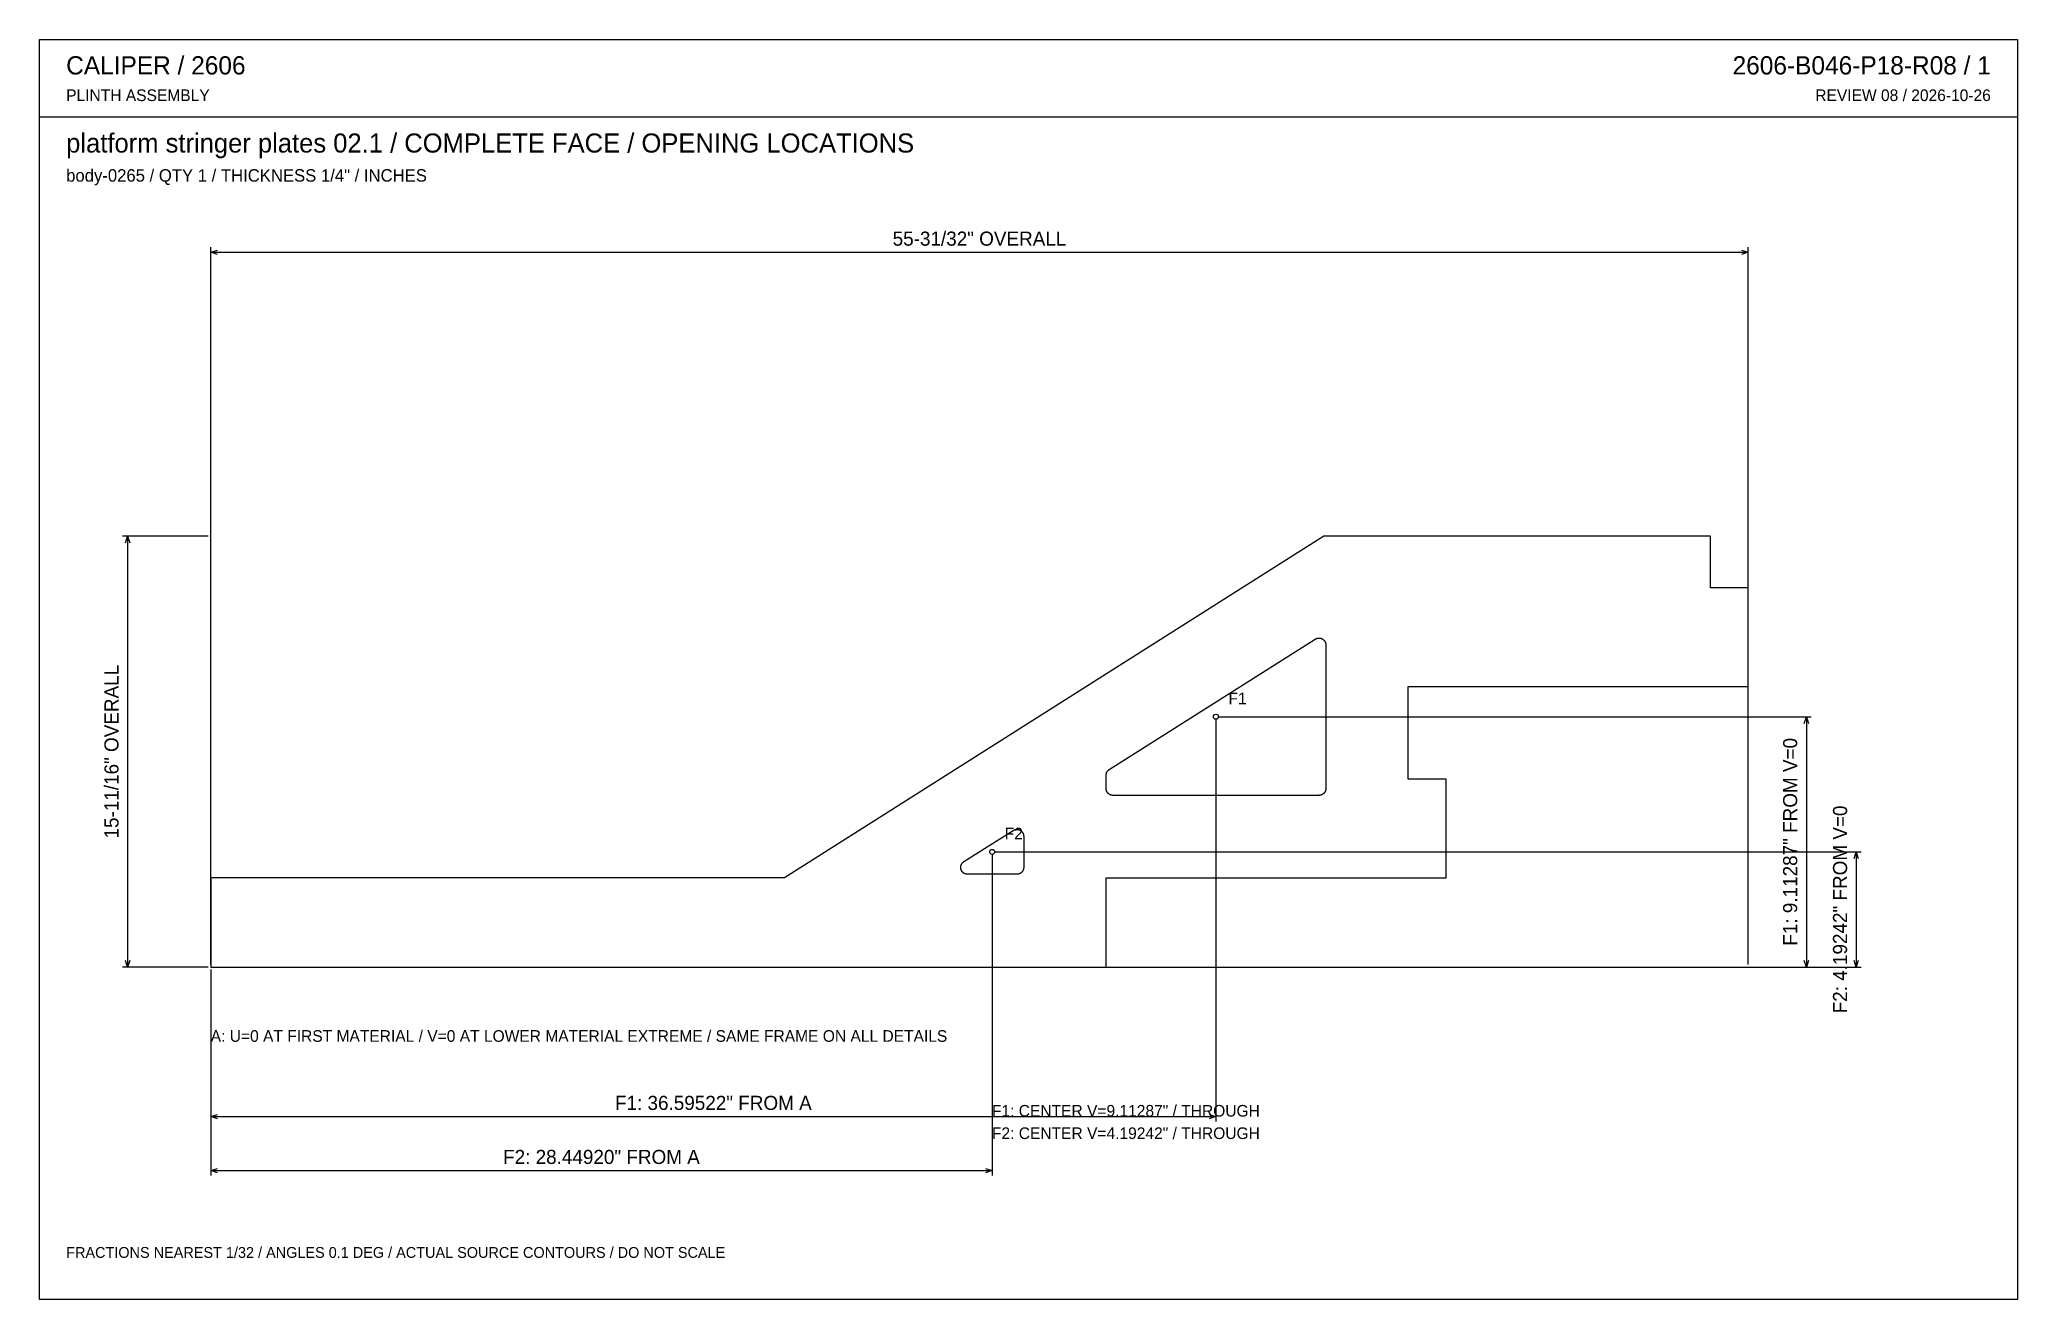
# Model space of a CAD drawing. Header units: inches. Extents: x 0.5 to 33.5, y 0.5 to 21.5.
import ezdxf
from ezdxf.enums import TextEntityAlignment as Align

# ---------------------------------------------------------------- set-up
doc = ezdxf.new("R2010")
doc.units = ezdxf.units.IN
doc.header["$MEASUREMENT"] = 0

msp = doc.modelspace()

# ---------------------------------------------------------------- linework, layer by layer
at = {"layer": 'ANNOTATION'}
for p, q in [((3.333, 6.069), (3.333, 18.056)), ((3.333, 17.972), (3.444, 18.007)), ((3.333, 17.972), (29.028, 17.972)), ((3.444, 17.938), (3.333, 17.972)), ((28.917, 18.007), (29.028, 17.972)), ((29.028, 17.972), (28.917, 17.938)), ((29.028, 6.069), (29.028, 18.056)), ((3.292, 13.227), (1.861, 13.227)), ((1.91, 13.116), (1.944, 13.227)), ((1.944, 13.227), (1.944, 6.028)), ((1.944, 13.227), (1.979, 13.116)), ((20.133, 10.17), (20.133, 3.444)), ((20.175, 10.211), (30.083, 10.211)), ((29.965, 10.1), (30, 10.211)), ((30, 10.211), (30, 6.028)), ((30, 10.211), (30.035, 10.1)), ((16.435, 7.952), (30.917, 7.952)), ((30.799, 7.841), (30.833, 7.952)), ((30.833, 7.952), (30.833, 6.028)), ((30.833, 7.952), (30.868, 7.841)), ((16.394, 7.911), (16.394, 2.542)), ((3.292, 6.028), (1.861, 6.028)), ((1.944, 6.028), (1.91, 6.139)), ((1.979, 6.139), (1.944, 6.028)), ((3.333, 5.986), (3.333, 3.444)), ((3.333, 5.986), (3.333, 2.542)), ((16.435, 6.028), (30.917, 6.028)), ((20.175, 6.028), (30.083, 6.028)), ((30, 6.028), (29.965, 6.139)), ((30.035, 6.139), (30, 6.028)), ((30.833, 6.028), (30.799, 6.139)), ((30.868, 6.139), (30.833, 6.028)), ((3.333, 3.528), (3.444, 3.562)), ((3.333, 3.528), (20.133, 3.528)), ((3.444, 3.493), (3.333, 3.528)), ((20.022, 3.562), (20.133, 3.528)), ((20.133, 3.528), (20.022, 3.493)), ((3.333, 2.625), (3.444, 2.66)), ((16.282, 2.66), (16.394, 2.625)), ((3.333, 2.625), (16.394, 2.625)), ((3.444, 2.59), (3.333, 2.625)), ((16.394, 2.625), (16.282, 2.59))]:
    msp.add_line(p, q, dxfattribs=at)
for centre in [(20.133, 10.211), (16.394, 7.952)]:
    msp.add_circle(centre, 0.0417, dxfattribs=at)
at = {"layer": 'OUTLINE'}
for p, q in [((0.472, 21.528), (33.528, 21.528)), ((0.472, 0.472), (0.472, 21.528)), ((33.528, 21.528), (33.528, 0.472)), ((0.472, 20.236), (33.528, 20.236)), ((21.934, 13.227), (12.922, 7.52)), ((28.397, 13.227), (21.934, 13.227)), ((28.397, 12.366), (28.397, 13.227)), ((29.028, 12.366), (28.397, 12.366)), ((29.028, 10.718), (29.028, 12.366)), ((18.35, 9.327), (21.793, 11.508)), ((21.793, 11.508), (21.797, 11.51)), ((21.797, 11.51), (21.8, 11.512)), ((21.8, 11.512), (21.803, 11.513)), ((21.803, 11.513), (21.807, 11.515)), ((21.807, 11.515), (21.81, 11.517)), ((21.81, 11.517), (21.814, 11.518)), ((21.814, 11.518), (21.817, 11.519)), ((21.817, 11.519), (21.821, 11.52)), ((21.821, 11.52), (21.825, 11.522)), ((21.825, 11.522), (21.828, 11.522)), ((21.828, 11.522), (21.832, 11.523)), ((21.832, 11.523), (21.836, 11.524)), ((21.836, 11.524), (21.84, 11.525)), ((21.84, 11.525), (21.844, 11.525)), ((21.844, 11.525), (21.847, 11.525)), ((21.847, 11.525), (21.851, 11.525)), ((21.851, 11.525), (21.855, 11.526)), ((21.855, 11.526), (21.859, 11.525)), ((21.859, 11.525), (21.863, 11.525)), ((21.863, 11.525), (21.867, 11.525)), ((21.867, 11.525), (21.87, 11.524)), ((21.87, 11.524), (21.874, 11.524)), ((21.874, 11.524), (21.878, 11.523)), ((21.878, 11.523), (21.882, 11.522)), ((21.882, 11.522), (21.885, 11.521)), ((21.885, 11.521), (21.889, 11.52)), ((21.889, 11.52), (21.893, 11.519)), ((21.893, 11.519), (21.896, 11.518)), ((21.896, 11.518), (21.9, 11.516)), ((21.9, 11.516), (21.903, 11.515)), ((21.903, 11.515), (21.907, 11.513)), ((21.907, 11.513), (21.91, 11.511)), ((21.91, 11.511), (21.913, 11.509)), ((21.913, 11.509), (21.917, 11.507)), ((21.917, 11.507), (21.92, 11.505)), ((21.92, 11.505), (21.923, 11.503)), ((21.923, 11.503), (21.926, 11.501)), ((21.926, 11.501), (21.929, 11.498)), ((21.929, 11.498), (21.932, 11.496)), ((21.932, 11.496), (21.935, 11.493)), ((21.935, 11.493), (21.937, 11.49)), ((21.937, 11.49), (21.94, 11.488)), ((21.94, 11.488), (21.942, 11.485)), ((21.942, 11.485), (21.945, 11.482)), ((21.945, 11.482), (21.947, 11.479)), ((21.947, 11.479), (21.949, 11.476)), ((21.949, 11.476), (21.952, 11.472)), ((21.952, 11.472), (21.954, 11.469)), ((21.954, 11.469), (21.955, 11.466)), ((21.955, 11.466), (21.957, 11.462)), ((21.957, 11.462), (21.959, 11.459)), ((21.959, 11.459), (21.96, 11.455)), ((21.96, 11.455), (21.962, 11.452)), ((21.962, 11.452), (21.963, 11.448)), ((21.963, 11.448), (21.964, 11.445)), ((21.964, 11.445), (21.965, 11.441)), ((21.965, 11.441), (21.966, 11.437)), ((21.966, 11.437), (21.967, 11.434)), ((21.967, 11.434), (21.968, 11.43)), ((21.968, 11.43), (21.969, 11.426)), ((21.969, 11.426), (21.969, 11.422)), ((21.969, 11.422), (21.969, 11.418)), ((21.969, 11.418), (21.969, 11.415)), ((21.969, 11.415), (21.97, 11.411)), ((21.97, 11.411), (21.97, 9.012)), ((23.347, 9.168), (23.347, 10.718)), ((23.347, 10.718), (29.028, 10.718)), ((18.3, 9.257), (18.301, 9.259)), ((18.3, 9.255), (18.3, 9.257)), ((18.301, 9.261), (18.302, 9.262)), ((18.301, 9.259), (18.301, 9.261)), ((18.302, 9.264), (18.303, 9.266)), ((18.302, 9.262), (18.302, 9.264)), ((18.303, 9.268), (18.304, 9.269)), ((18.303, 9.266), (18.303, 9.268)), ((18.304, 9.271), (18.305, 9.273)), ((18.304, 9.269), (18.304, 9.271)), ((18.305, 9.273), (18.306, 9.274)), ((18.306, 9.276), (18.307, 9.278)), ((18.306, 9.274), (18.306, 9.276)), ((18.307, 9.278), (18.308, 9.279)), ((18.308, 9.279), (18.309, 9.281)), ((18.309, 9.283), (18.31, 9.284)), ((18.309, 9.281), (18.309, 9.283)), ((18.31, 9.284), (18.311, 9.286)), ((18.311, 9.286), (18.312, 9.287)), ((18.312, 9.287), (18.313, 9.289)), ((18.313, 9.289), (18.314, 9.29)), ((18.314, 9.29), (18.315, 9.292)), ((18.315, 9.292), (18.316, 9.293)), ((18.316, 9.293), (18.317, 9.295)), ((18.317, 9.295), (18.318, 9.296)), ((18.318, 9.296), (18.319, 9.298)), ((18.319, 9.298), (18.32, 9.299)), ((18.32, 9.299), (18.321, 9.301)), ((18.321, 9.301), (18.322, 9.302)), ((18.322, 9.302), (18.323, 9.304)), ((18.323, 9.304), (18.324, 9.305)), ((18.324, 9.305), (18.326, 9.306)), ((18.326, 9.306), (18.327, 9.308)), ((18.327, 9.308), (18.328, 9.309)), ((18.328, 9.309), (18.329, 9.31)), ((18.329, 9.31), (18.331, 9.312)), ((18.331, 9.312), (18.332, 9.313)), ((18.332, 9.313), (18.333, 9.314)), ((18.333, 9.314), (18.335, 9.315)), ((18.335, 9.315), (18.336, 9.317)), ((18.336, 9.317), (18.337, 9.318)), ((18.337, 9.318), (18.339, 9.319)), ((18.339, 9.319), (18.34, 9.32)), ((18.34, 9.32), (18.341, 9.321)), ((18.341, 9.321), (18.343, 9.322)), ((18.343, 9.322), (18.344, 9.323)), ((18.344, 9.323), (18.346, 9.324)), ((18.346, 9.324), (18.347, 9.325)), ((18.347, 9.325), (18.349, 9.326)), ((18.349, 9.326), (18.35, 9.327)), ((18.297, 9.241), (18.298, 9.243)), ((18.297, 9.239), (18.297, 9.241)), ((18.297, 9.238), (18.297, 9.239)), ((18.297, 9.236), (18.297, 9.238)), ((18.297, 9.234), (18.297, 9.236)), ((18.297, 9.232), (18.297, 9.234)), ((18.297, 9.23), (18.297, 9.232)), ((18.297, 9.012), (18.297, 9.23)), ((18.297, 9.009), (18.297, 9.012)), ((18.297, 9.006), (18.297, 9.009)), ((18.297, 9.003), (18.297, 9.006)), ((18.297, 9.001), (18.297, 9.003)), ((18.298, 8.998), (18.297, 9.001)), ((18.298, 9.248), (18.299, 9.25)), ((18.298, 9.247), (18.298, 9.248)), ((18.298, 9.245), (18.298, 9.247)), ((18.298, 9.243), (18.298, 9.245)), ((18.298, 8.995), (18.298, 8.998)), ((18.299, 8.992), (18.298, 8.995)), ((18.299, 9.254), (18.3, 9.255)), ((18.299, 9.252), (18.299, 9.254)), ((18.299, 9.25), (18.299, 9.252)), ((18.299, 8.989), (18.299, 8.992)), ((18.3, 8.987), (18.299, 8.989)), ((18.3, 8.984), (18.3, 8.987)), ((18.301, 8.981), (18.3, 8.984)), ((18.302, 8.978), (18.301, 8.981)), ((18.303, 8.976), (18.302, 8.978)), ((18.304, 8.973), (18.303, 8.976)), ((18.305, 8.97), (18.304, 8.973)), ((18.306, 8.968), (18.305, 8.97)), ((18.307, 8.965), (18.306, 8.968)), ((18.308, 8.963), (18.307, 8.965)), ((18.309, 8.96), (18.308, 8.963)), ((18.31, 8.958), (18.309, 8.96)), ((18.312, 8.955), (18.31, 8.958)), ((18.313, 8.953), (18.312, 8.955)), ((18.315, 8.95), (18.313, 8.953)), ((18.316, 8.948), (18.315, 8.95)), ((18.318, 8.946), (18.316, 8.948)), ((18.32, 8.943), (18.318, 8.946)), ((18.321, 8.941), (18.32, 8.943)), ((18.323, 8.939), (18.321, 8.941)), ((18.325, 8.937), (18.323, 8.939)), ((18.327, 8.935), (18.325, 8.937)), ((18.329, 8.933), (18.327, 8.935)), ((18.331, 8.931), (18.329, 8.933)), ((18.333, 8.929), (18.331, 8.931)), ((18.335, 8.927), (18.333, 8.929)), ((18.337, 8.925), (18.335, 8.927)), ((21.932, 8.927), (21.93, 8.925)), ((21.934, 8.929), (21.932, 8.927)), ((21.936, 8.931), (21.934, 8.929)), ((21.938, 8.933), (21.936, 8.931)), ((21.94, 8.935), (21.938, 8.933)), ((21.942, 8.937), (21.94, 8.935)), ((21.943, 8.939), (21.942, 8.937)), ((21.945, 8.941), (21.943, 8.939)), ((21.947, 8.943), (21.945, 8.941)), ((21.949, 8.946), (21.947, 8.943)), ((21.95, 8.948), (21.949, 8.946)), ((21.952, 8.95), (21.95, 8.948)), ((21.953, 8.953), (21.952, 8.95)), ((21.955, 8.955), (21.953, 8.953)), ((21.956, 8.958), (21.955, 8.955)), ((21.957, 8.96), (21.956, 8.958)), ((21.959, 8.963), (21.957, 8.96)), ((21.96, 8.965), (21.959, 8.963)), ((21.961, 8.968), (21.96, 8.965)), ((21.962, 8.97), (21.961, 8.968)), ((21.963, 8.973), (21.962, 8.97)), ((21.964, 8.976), (21.963, 8.973)), ((21.965, 8.978), (21.964, 8.976)), ((21.966, 8.984), (21.965, 8.981)), ((21.965, 8.981), (21.965, 8.978)), ((21.967, 8.987), (21.966, 8.984)), ((21.968, 8.992), (21.967, 8.989)), ((21.967, 8.989), (21.967, 8.987)), ((21.969, 8.998), (21.968, 8.995)), ((21.968, 8.995), (21.968, 8.992)), ((21.97, 9.012), (21.969, 9.009)), ((21.969, 9.009), (21.969, 9.006)), ((21.969, 9.006), (21.969, 9.003)), ((21.969, 9.003), (21.969, 9.001)), ((21.969, 9.001), (21.969, 8.998)), ((23.978, 9.168), (23.347, 9.168)), ((23.978, 7.52), (23.978, 9.168)), ((18.339, 8.923), (18.337, 8.925)), ((18.341, 8.921), (18.339, 8.923)), ((18.343, 8.92), (18.341, 8.921)), ((18.346, 8.918), (18.343, 8.92)), ((18.348, 8.916), (18.346, 8.918)), ((18.35, 8.915), (18.348, 8.916)), ((18.353, 8.913), (18.35, 8.915)), ((18.355, 8.912), (18.353, 8.913)), ((18.358, 8.911), (18.355, 8.912)), ((18.36, 8.909), (18.358, 8.911)), ((18.363, 8.908), (18.36, 8.909)), ((18.365, 8.907), (18.363, 8.908)), ((18.368, 8.906), (18.365, 8.907)), ((18.37, 8.905), (18.368, 8.906)), ((18.373, 8.904), (18.37, 8.905)), ((18.376, 8.903), (18.373, 8.904)), ((18.378, 8.902), (18.376, 8.903)), ((18.381, 8.901), (18.378, 8.902)), ((18.384, 8.9), (18.381, 8.901)), ((18.387, 8.9), (18.384, 8.9)), ((18.389, 8.899), (18.387, 8.9)), ((18.392, 8.899), (18.389, 8.899)), ((18.395, 8.898), (18.392, 8.899)), ((18.398, 8.898), (18.395, 8.898)), ((18.4, 8.898), (18.398, 8.898)), ((18.403, 8.897), (18.4, 8.898)), ((18.406, 8.897), (18.403, 8.897)), ((18.409, 8.897), (18.406, 8.897)), ((18.412, 8.897), (18.409, 8.897)), ((21.855, 8.897), (18.412, 8.897)), ((21.858, 8.897), (21.855, 8.897)), ((21.86, 8.897), (21.858, 8.897)), ((21.863, 8.897), (21.86, 8.897)), ((21.866, 8.898), (21.863, 8.897)), ((21.869, 8.898), (21.866, 8.898)), ((21.872, 8.898), (21.869, 8.898)), ((21.874, 8.899), (21.872, 8.898)), ((21.877, 8.899), (21.874, 8.899)), ((21.88, 8.9), (21.877, 8.899)), ((21.883, 8.9), (21.88, 8.9)), ((21.885, 8.901), (21.883, 8.9)), ((21.888, 8.902), (21.885, 8.901)), ((21.891, 8.903), (21.888, 8.902)), ((21.893, 8.904), (21.891, 8.903)), ((21.896, 8.905), (21.893, 8.904)), ((21.899, 8.906), (21.896, 8.905)), ((21.901, 8.907), (21.899, 8.906)), ((21.904, 8.908), (21.901, 8.907)), ((21.906, 8.909), (21.904, 8.908)), ((21.909, 8.911), (21.906, 8.909)), ((21.911, 8.912), (21.909, 8.911)), ((21.914, 8.913), (21.911, 8.912)), ((21.916, 8.915), (21.914, 8.913)), ((21.919, 8.916), (21.916, 8.915)), ((21.921, 8.918), (21.919, 8.916)), ((21.923, 8.92), (21.921, 8.918)), ((21.925, 8.921), (21.923, 8.92)), ((21.928, 8.923), (21.925, 8.921)), ((21.93, 8.925), (21.928, 8.923)), ((15.921, 7.789), (16.744, 8.31)), ((16.744, 8.31), (16.747, 8.312)), ((16.747, 8.312), (16.75, 8.314)), ((16.75, 8.314), (16.754, 8.316)), ((16.754, 8.316), (16.757, 8.317)), ((16.757, 8.317), (16.76, 8.319)), ((16.76, 8.319), (16.764, 8.32)), ((16.764, 8.32), (16.768, 8.321)), ((16.768, 8.321), (16.771, 8.323)), ((16.771, 8.323), (16.775, 8.324)), ((16.775, 8.324), (16.779, 8.325)), ((16.779, 8.325), (16.782, 8.325)), ((16.782, 8.325), (16.786, 8.326)), ((16.786, 8.326), (16.79, 8.327)), ((16.79, 8.327), (16.794, 8.327)), ((16.794, 8.327), (16.798, 8.327)), ((16.798, 8.327), (16.801, 8.328)), ((16.801, 8.328), (16.805, 8.328)), ((16.805, 8.328), (16.809, 8.328)), ((16.809, 8.328), (16.813, 8.327)), ((16.813, 8.327), (16.817, 8.327)), ((16.817, 8.327), (16.821, 8.327)), ((16.821, 8.327), (16.824, 8.326)), ((16.824, 8.326), (16.828, 8.325)), ((16.828, 8.325), (16.832, 8.324)), ((16.832, 8.324), (16.836, 8.324)), ((16.836, 8.324), (16.839, 8.322)), ((16.839, 8.322), (16.843, 8.321)), ((16.843, 8.321), (16.846, 8.32)), ((16.846, 8.32), (16.85, 8.318)), ((16.85, 8.318), (16.853, 8.317)), ((16.853, 8.317), (16.857, 8.315)), ((16.857, 8.315), (16.86, 8.313)), ((16.86, 8.313), (16.864, 8.312)), ((16.864, 8.312), (16.867, 8.31)), ((16.867, 8.31), (16.87, 8.307)), ((16.87, 8.307), (16.873, 8.305)), ((16.873, 8.305), (16.876, 8.303)), ((16.876, 8.303), (16.879, 8.3)), ((16.879, 8.3), (16.882, 8.298)), ((16.882, 8.298), (16.885, 8.295)), ((16.885, 8.295), (16.888, 8.293)), ((16.888, 8.293), (16.89, 8.29)), ((16.89, 8.29), (16.893, 8.287)), ((16.893, 8.287), (16.895, 8.284)), ((16.895, 8.284), (16.897, 8.281)), ((16.897, 8.281), (16.9, 8.278)), ((16.9, 8.278), (16.902, 8.275)), ((16.902, 8.275), (16.904, 8.271)), ((16.904, 8.271), (16.906, 8.268)), ((16.906, 8.268), (16.907, 8.265)), ((16.907, 8.265), (16.909, 8.261)), ((16.909, 8.261), (16.911, 8.258)), ((16.911, 8.258), (16.912, 8.254)), ((16.912, 8.254), (16.913, 8.25)), ((16.913, 8.25), (16.915, 8.247)), ((16.915, 8.247), (16.916, 8.243)), ((16.916, 8.243), (16.917, 8.239)), ((16.917, 8.239), (16.917, 8.236)), ((16.917, 8.236), (16.918, 8.232)), ((16.918, 8.232), (16.919, 8.228)), ((16.919, 8.228), (16.919, 8.224)), ((16.919, 8.224), (16.919, 8.221)), ((16.919, 8.221), (16.92, 8.217)), ((16.92, 8.217), (16.92, 8.213)), ((16.92, 8.213), (16.92, 7.692)), ((15.868, 7.706), (15.869, 7.708)), ((15.868, 7.705), (15.868, 7.706)), ((15.868, 7.703), (15.868, 7.705)), ((15.868, 7.701), (15.868, 7.703)), ((15.868, 7.699), (15.868, 7.701)), ((15.868, 7.697), (15.868, 7.699)), ((15.868, 7.696), (15.868, 7.697)), ((15.868, 7.694), (15.868, 7.696)), ((15.868, 7.692), (15.868, 7.694)), ((15.868, 7.689), (15.868, 7.692)), ((15.868, 7.686), (15.868, 7.689)), ((15.868, 7.683), (15.868, 7.686)), ((15.868, 7.681), (15.868, 7.683)), ((15.868, 7.678), (15.868, 7.681)), ((15.869, 7.675), (15.868, 7.678)), ((15.869, 7.712), (15.87, 7.713)), ((15.869, 7.71), (15.869, 7.712)), ((15.869, 7.708), (15.869, 7.71)), ((15.869, 7.672), (15.869, 7.675)), ((15.87, 7.67), (15.869, 7.672)), ((15.87, 7.717), (15.871, 7.719)), ((15.87, 7.715), (15.87, 7.717)), ((15.87, 7.713), (15.87, 7.715)), ((15.87, 7.667), (15.87, 7.67)), ((15.871, 7.664), (15.87, 7.667)), ((15.871, 7.72), (15.872, 7.722)), ((15.871, 7.719), (15.871, 7.72)), ((15.872, 7.661), (15.871, 7.664)), ((15.872, 7.724), (15.873, 7.726)), ((15.872, 7.722), (15.872, 7.724)), ((15.872, 7.659), (15.872, 7.661)), ((15.873, 7.656), (15.872, 7.659)), ((15.873, 7.727), (15.874, 7.729)), ((15.873, 7.726), (15.873, 7.727)), ((15.874, 7.653), (15.873, 7.656)), ((15.874, 7.731), (15.875, 7.733)), ((15.874, 7.729), (15.874, 7.731)), ((15.875, 7.651), (15.874, 7.653)), ((15.875, 7.733), (15.876, 7.734)), ((15.876, 7.648), (15.875, 7.651)), ((15.876, 7.736), (15.877, 7.738)), ((15.876, 7.734), (15.876, 7.736)), ((15.877, 7.645), (15.876, 7.648)), ((15.877, 7.738), (15.878, 7.739)), ((15.879, 7.643), (15.877, 7.645)), ((15.878, 7.741), (15.879, 7.742)), ((15.878, 7.739), (15.878, 7.741)), ((15.879, 7.742), (15.88, 7.744)), ((15.88, 7.64), (15.879, 7.643)), ((15.88, 7.744), (15.881, 7.746)), ((15.881, 7.638), (15.88, 7.64)), ((15.881, 7.746), (15.882, 7.747)), ((15.882, 7.635), (15.881, 7.638)), ((15.882, 7.747), (15.883, 7.749)), ((15.884, 7.633), (15.882, 7.635)), ((15.883, 7.749), (15.884, 7.75)), ((15.884, 7.752), (15.885, 7.753)), ((15.884, 7.75), (15.884, 7.752)), ((15.885, 7.631), (15.884, 7.633)), ((15.885, 7.753), (15.886, 7.755)), ((15.887, 7.628), (15.885, 7.631)), ((15.886, 7.755), (15.887, 7.756)), ((15.887, 7.756), (15.888, 7.758)), ((15.888, 7.626), (15.887, 7.628)), ((15.888, 7.758), (15.889, 7.759)), ((15.89, 7.624), (15.888, 7.626)), ((15.889, 7.759), (15.891, 7.761)), ((15.892, 7.621), (15.89, 7.624)), ((15.891, 7.761), (15.892, 7.762)), ((15.892, 7.762), (15.893, 7.764)), ((15.894, 7.619), (15.892, 7.621)), ((15.893, 7.764), (15.894, 7.765)), ((15.894, 7.765), (15.895, 7.767)), ((15.895, 7.617), (15.894, 7.619)), ((15.895, 7.767), (15.896, 7.768)), ((15.897, 7.615), (15.895, 7.617)), ((15.896, 7.768), (15.897, 7.769)), ((15.897, 7.769), (15.899, 7.771)), ((15.899, 7.613), (15.897, 7.615)), ((15.899, 7.771), (15.9, 7.772)), ((15.901, 7.611), (15.899, 7.613)), ((15.9, 7.772), (15.901, 7.773)), ((15.901, 7.773), (15.902, 7.774)), ((15.903, 7.609), (15.901, 7.611)), ((15.902, 7.774), (15.904, 7.776)), ((15.905, 7.607), (15.903, 7.609)), ((15.904, 7.776), (15.905, 7.777)), ((15.905, 7.777), (15.906, 7.778)), ((15.907, 7.605), (15.905, 7.607)), ((15.906, 7.778), (15.908, 7.779)), ((15.909, 7.603), (15.907, 7.605)), ((15.908, 7.779), (15.909, 7.78)), ((15.909, 7.78), (15.911, 7.782)), ((15.912, 7.601), (15.909, 7.603)), ((15.911, 7.782), (15.912, 7.783)), ((15.912, 7.783), (15.913, 7.784)), ((15.913, 7.784), (15.915, 7.785)), ((15.915, 7.785), (15.916, 7.786)), ((15.916, 7.786), (15.918, 7.787)), ((15.918, 7.787), (15.919, 7.788)), ((15.919, 7.788), (15.921, 7.789)), ((16.878, 7.603), (16.876, 7.601)), ((16.88, 7.605), (16.878, 7.603)), ((16.882, 7.607), (16.88, 7.605)), ((16.884, 7.609), (16.882, 7.607)), ((16.886, 7.611), (16.884, 7.609)), ((16.888, 7.613), (16.886, 7.611)), ((16.89, 7.615), (16.888, 7.613)), ((16.892, 7.617), (16.89, 7.615)), ((16.894, 7.619), (16.892, 7.617)), ((16.895, 7.621), (16.894, 7.619)), ((16.897, 7.624), (16.895, 7.621)), ((16.899, 7.626), (16.897, 7.624)), ((16.9, 7.628), (16.899, 7.626)), ((16.902, 7.631), (16.9, 7.628)), ((16.903, 7.633), (16.902, 7.631)), ((16.905, 7.635), (16.903, 7.633)), ((16.906, 7.638), (16.905, 7.635)), ((16.907, 7.64), (16.906, 7.638)), ((16.909, 7.643), (16.907, 7.64)), ((16.91, 7.645), (16.909, 7.643)), ((16.911, 7.648), (16.91, 7.645)), ((16.912, 7.651), (16.911, 7.648)), ((16.913, 7.653), (16.912, 7.651)), ((16.914, 7.656), (16.913, 7.653)), ((16.915, 7.659), (16.914, 7.656)), ((16.916, 7.661), (16.915, 7.659)), ((16.917, 7.667), (16.916, 7.664)), ((16.916, 7.664), (16.916, 7.661)), ((16.918, 7.67), (16.917, 7.667)), ((16.919, 7.678), (16.918, 7.675)), ((16.918, 7.675), (16.918, 7.672)), ((16.918, 7.672), (16.918, 7.67)), ((16.92, 7.686), (16.919, 7.683)), ((16.919, 7.683), (16.919, 7.681)), ((16.919, 7.681), (16.919, 7.678)), ((16.92, 7.692), (16.92, 7.689)), ((16.92, 7.689), (16.92, 7.686)), ((3.333, 7.52), (3.333, 6.028)), ((12.922, 7.52), (3.333, 7.52)), ((15.914, 7.6), (15.912, 7.601)), ((15.916, 7.598), (15.914, 7.6)), ((15.919, 7.596), (15.916, 7.598)), ((15.921, 7.595), (15.919, 7.596)), ((15.923, 7.593), (15.921, 7.595)), ((15.926, 7.592), (15.923, 7.593)), ((15.928, 7.591), (15.926, 7.592)), ((15.931, 7.589), (15.928, 7.591)), ((15.933, 7.588), (15.931, 7.589)), ((15.936, 7.587), (15.933, 7.588)), ((15.938, 7.586), (15.936, 7.587)), ((15.941, 7.585), (15.938, 7.586)), ((15.944, 7.584), (15.941, 7.585)), ((15.946, 7.583), (15.944, 7.584)), ((15.949, 7.582), (15.946, 7.583)), ((15.952, 7.581), (15.949, 7.582)), ((15.954, 7.581), (15.952, 7.581)), ((15.957, 7.58), (15.954, 7.581)), ((15.96, 7.579), (15.957, 7.58)), ((15.963, 7.579), (15.96, 7.579)), ((15.965, 7.578), (15.963, 7.579)), ((15.968, 7.578), (15.965, 7.578)), ((15.971, 7.578), (15.968, 7.578)), ((15.974, 7.577), (15.971, 7.578)), ((15.977, 7.577), (15.974, 7.577)), ((15.979, 7.577), (15.977, 7.577)), ((15.982, 7.577), (15.979, 7.577)), ((16.805, 7.577), (15.982, 7.577)), ((16.808, 7.577), (16.805, 7.577)), ((16.811, 7.577), (16.808, 7.577)), ((16.813, 7.577), (16.811, 7.577)), ((16.816, 7.578), (16.813, 7.577)), ((16.819, 7.578), (16.816, 7.578)), ((16.822, 7.578), (16.819, 7.578)), ((16.825, 7.579), (16.822, 7.578)), ((16.827, 7.579), (16.825, 7.579)), ((16.83, 7.58), (16.827, 7.579)), ((16.833, 7.581), (16.83, 7.58)), ((16.836, 7.581), (16.833, 7.581)), ((16.838, 7.582), (16.836, 7.581)), ((16.841, 7.583), (16.838, 7.582)), ((16.844, 7.584), (16.841, 7.583)), ((16.846, 7.585), (16.844, 7.584)), ((16.849, 7.586), (16.846, 7.585)), ((16.851, 7.587), (16.849, 7.586)), ((16.854, 7.588), (16.851, 7.587)), ((16.857, 7.589), (16.854, 7.588)), ((16.859, 7.591), (16.857, 7.589)), ((16.862, 7.592), (16.859, 7.591)), ((16.864, 7.593), (16.862, 7.592)), ((16.866, 7.595), (16.864, 7.593)), ((16.869, 7.596), (16.866, 7.595)), ((16.871, 7.598), (16.869, 7.596)), ((16.873, 7.6), (16.871, 7.598)), ((16.876, 7.601), (16.873, 7.6)), ((18.297, 6.028), (18.297, 7.52)), ((18.297, 7.52), (23.978, 7.52)), ((3.333, 6.028), (18.297, 6.028)), ((33.528, 0.472), (0.472, 0.472))]:
    msp.add_line(p, q, dxfattribs=at)

# ---------------------------------------------------------------- texts
at = {"layer": 'ANNOTATION'}
for s, height, p in [('CALIPER / 2606', 0.30556, (0.917, 20.944)), ('PLINTH ASSEMBLY', 0.19444, (0.917, 20.5)), ('platform stringer plates 02.1 / COMPLETE FACE / OPENING LOCATIONS', 0.31944, (0.917, 19.639)), ('body-0265 / QTY 1 / THICKNESS 1/4" / INCHES', 0.20833, (0.917, 19.153)), ('F1', 0.1944, (20.342, 10.42)), ('F2', 0.1944, (16.602, 8.161)), ('A: U=0 AT FIRST MATERIAL / V=0 AT LOWER MATERIAL EXTREME / SAME FRAME ON ALL DETAILS', 0.19444, (3.333, 4.778)), ('F1: CENTER V=9.11287" / THROUGH', 0.19444, (16.389, 3.528)), ('F2: CENTER V=4.19242" / THROUGH', 0.19444, (16.389, 3.153)), ('FRACTIONS NEAREST 1/32 / ANGLES 0.1 DEG / ACTUAL SOURCE CONTOURS / DO NOT SCALE', 0.18056, (0.917, 1.167))]:
    msp.add_text(s, height=height, dxfattribs=at).set_placement(p)
for s, height, p in [('2606-B046-P18-R08 / 1', 0.30556, (33.083, 20.944)), ('REVIEW 08 / 2026-10-26', 0.19444, (33.083, 20.5))]:
    msp.add_text(s, height=height, dxfattribs=at).set_placement(p, align=Align.RIGHT)
for s, p in [('55-31/32" OVERALL', (16.181, 18.083)), ('F1: 36.59522" FROM A', (11.733, 3.639)), ('F2: 28.44920" FROM A', (9.863, 2.736))]:
    msp.add_text(s, height=0.23611, dxfattribs=at).set_placement(p, align=Align.CENTER)
for s, p in [('15-11/16" OVERALL', (1.792, 9.627)), ('F1: 9.11287" FROM V=0', (29.847, 8.12)), ('F2: 4.19242" FROM V=0', (30.681, 6.99))]:
    msp.add_text(s, height=0.23611, rotation=90, dxfattribs=at).set_placement(p, align=Align.CENTER)

doc.saveas('drawing.dxf')
